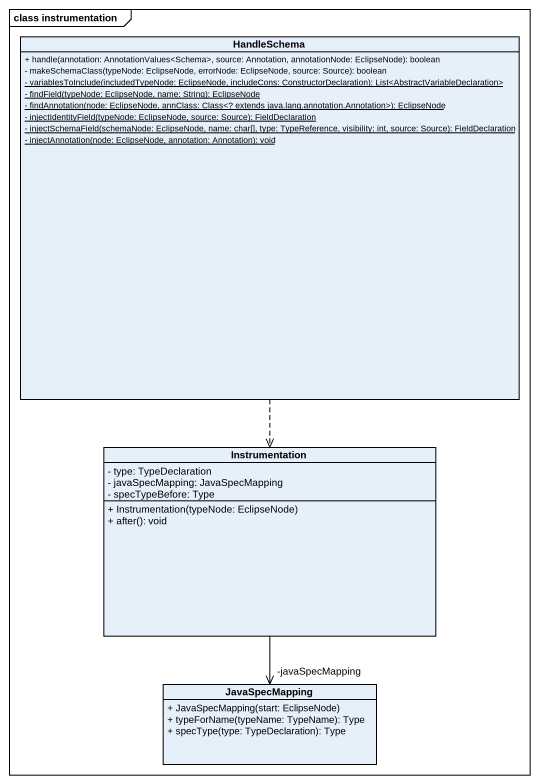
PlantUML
@startuml
mainframe class instrumentation
hide circle
hide empty members
skinparam classAttributeIconSize 0
class HandleSchema {
  + handle(annotation: AnnotationValues<Schema>, source: Annotation, annotationNode: EclipseNode): boolean
  - makeSchemaClass(typeNode: EclipseNode, errorNode: EclipseNode, source: Source): boolean
  {static} - variablesToInclude(includedTypeNode: EclipseNode, includeCons: ConstructorDeclaration): List<AbstractVariableDeclaration>
  {static} - findField(typeNode: EclipseNode, name: String): EclipseNode
  {static} - findAnnotation(node: EclipseNode, annClass: Class<? extends java.lang.annotation.Annotation>): EclipseNode
  {static} - injectIdentityField(typeNode: EclipseNode, source: Source): FieldDeclaration
  {static} - injectSchemaField(schemaNode: EclipseNode, name: char[], type: TypeReference, visibility: int, source: Source): FieldDeclaration
  {static} - injectAnnotation(node: EclipseNode, annotation: Annotation): void
}
class Instrumentation {
  - type: TypeDeclaration
  - javaSpecMapping: JavaSpecMapping
  - specTypeBefore: Type
  + Instrumentation(typeNode: EclipseNode)
  + after(): void
}
class JavaSpecMapping {
  + JavaSpecMapping(start: EclipseNode)
  + typeForName(typeName: TypeName): Type
  + specType(type: TypeDeclaration): Type
}
HandleSchema ..> Instrumentation
Instrumentation --> "-javaSpecMapping" JavaSpecMapping
@enduml
